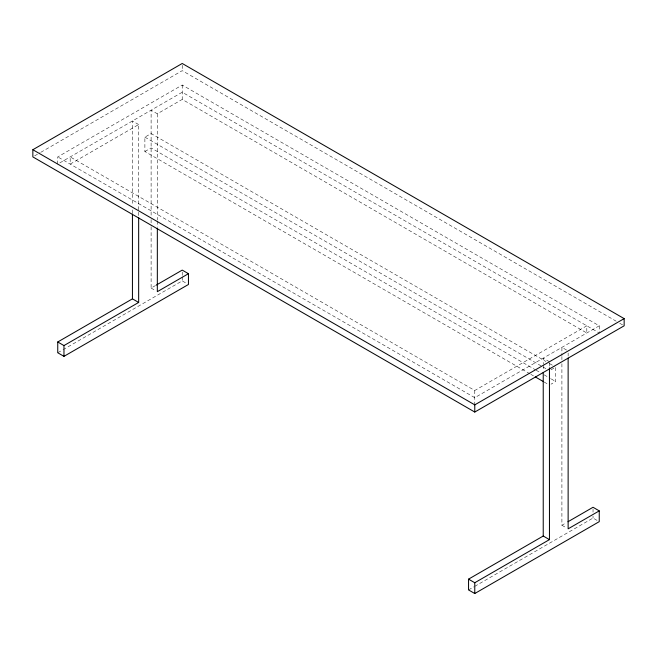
<?xml version="1.0" encoding="UTF-8"?>
<svg xmlns="http://www.w3.org/2000/svg" width="657" height="657" viewBox="0 0 657 657"><rect width="100%" height="100%" fill="white"/><g stroke="black" fill="none" stroke-linecap="round" stroke-linejoin="round"><path stroke-width="0.49" stroke-dasharray="3.29 2.46" d="M34.616 155.89L39.921 152.826M40.808 152.317L182.227 70.66L616.167 321.191M57.75 164.094L57.75 156.908L182.227 85.04L599.25 325.806L599.25 332.992L182.227 92.226L58.629 163.585M138.66 215.553L138.66 124.567L70.192 164.094L70.192 156.908L474.773 390.488L586.808 325.806L586.808 332.992L182.227 99.412L157.335 113.784L151.11 110.195L151.11 215.488M529.944 373.825L144.885 151.521L144.885 137.141L151.11 133.552L545.926 361.498M144.885 151.521L151.11 147.924L535.274 369.719M151.11 226.739L151.11 288.078L155.43 285.581M57.75 352.76L62.16 350.206M63.047 349.696L182.227 280.884L186.12 283.134M599.25 325.806L474.773 397.674L57.75 156.908M551.018 369.825L555.682 367.132L555.682 381.503L551.018 384.197M561.907 363.723L561.907 525.247L566.227 522.75M468.548 589.929L473.845 586.873M474.724 586.364L593.033 518.061L597.698 520.755M619.715 323.244L623.263 325.289M566.572 350.058L561.907 347.364L561.907 355.544M138.66 124.567L132.435 120.97L132.435 204.803M549.457 361.736L543.232 358.147L543.232 364.282M549.474 363.543L554.795 366.614M144.885 137.141L542.362 366.622M543.249 367.14L545.91 368.676M536.161 370.236L540.604 372.798M544.152 374.843L550.361 378.432M551.248 378.941L555.682 381.503M530.831 374.342L533.492 375.878M544.136 382.021L549.457 385.101M151.11 288.078L155.775 290.772M561.907 525.247L566.572 527.941M593.033 509.241L593.033 512.181M593.033 516.098L593.033 518.061M568.133 353.006L568.133 356.069M561.907 356.562L561.907 359.634M549.457 362.763L549.457 366.852M543.232 365.3L543.232 370.417M474.773 390.488L474.773 404.86M182.227 65.273L182.227 70.66M182.227 85.04L182.227 99.412M182.227 272.064L182.227 275.989M182.227 276.967L182.227 280.884M157.335 113.784L157.335 220.103M157.335 221.13L157.335 227.265M151.11 219.578L151.11 225.712M132.435 209.912L132.435 212.983"/><path stroke-width="0.99" d="M32.85 149.722L182.227 63.474L624.15 318.62L624.15 325.806L474.773 412.046L32.85 156.908L32.85 149.722L474.773 404.86L624.15 318.62M156.3 285.081L182.227 270.109L188.452 273.698L188.452 284.481L63.967 356.349L57.75 352.76L57.75 341.977L132.435 298.853L138.66 302.45L138.66 217.598M57.75 341.977L63.967 345.574L138.66 302.45M188.452 273.698L157.335 291.667L157.335 228.283M567.96 521.757L593.033 507.278L599.25 510.875L599.25 521.65L474.773 593.526L468.548 589.929L468.548 579.146L543.232 536.03L549.457 539.619L549.457 367.871M468.548 579.146L474.773 582.743L549.457 539.619M599.25 510.875L568.133 528.836L568.133 358.114M535.266 376.904L543.249 381.512M543.232 372.462L543.232 536.03M474.773 404.86L474.773 412.046M474.773 582.743L474.773 593.526M132.435 214.001L132.435 298.853M63.967 345.574L63.967 356.349"/></g></svg>
